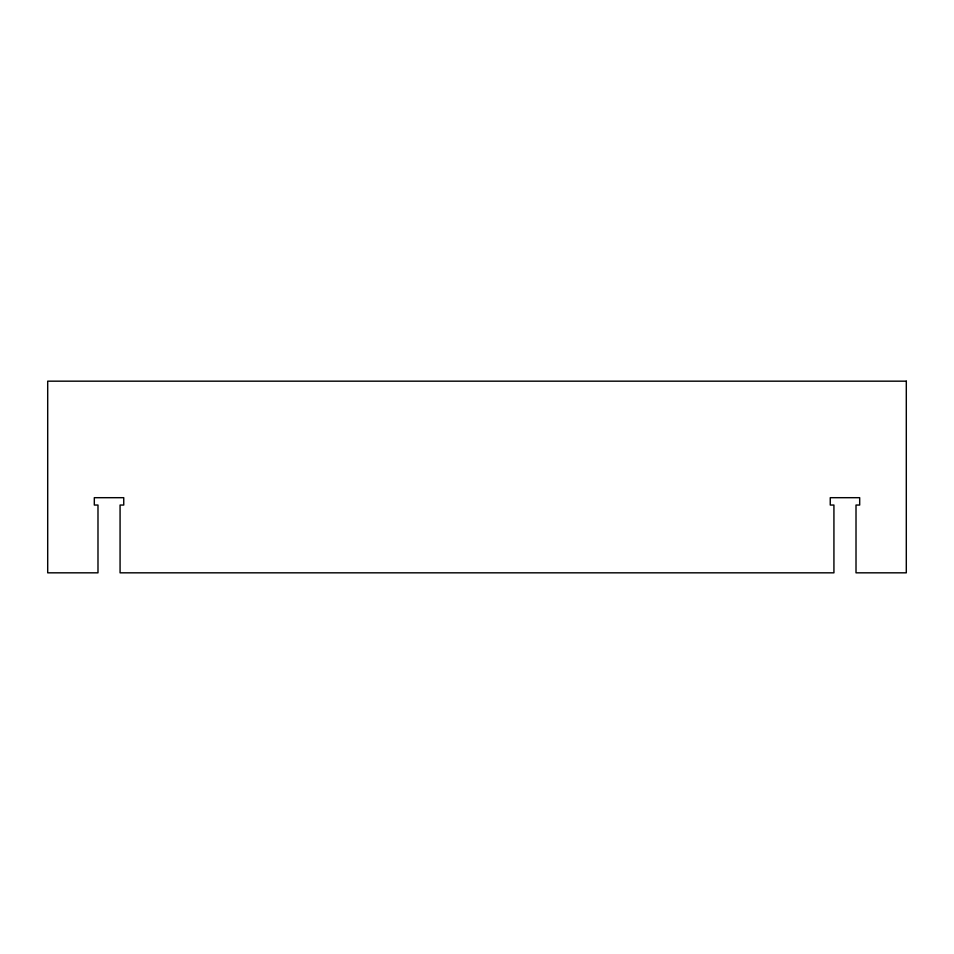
<?xml version="1.0" encoding="UTF-8"?>
<svg xmlns="http://www.w3.org/2000/svg" width="954" height="954" viewBox="0 0 954 954"><rect width="100%" height="100%" fill="white"/><g stroke="black" fill="none" stroke-linecap="round" stroke-linejoin="round"><path stroke-width="1.43" d="M906.3 381.171L47.7 381.171L47.7 572.829L97.988 572.829L97.988 505.048L94.315 505.048L94.315 497.69L123.746 497.69L123.746 505.048L120.073 505.048L120.073 572.829L833.927 572.829L833.927 505.048L830.254 505.048L830.254 497.69L859.685 497.69L859.685 505.048L856.012 505.048L856.012 572.829L906.3 572.829L906.3 381.171"/></g></svg>
